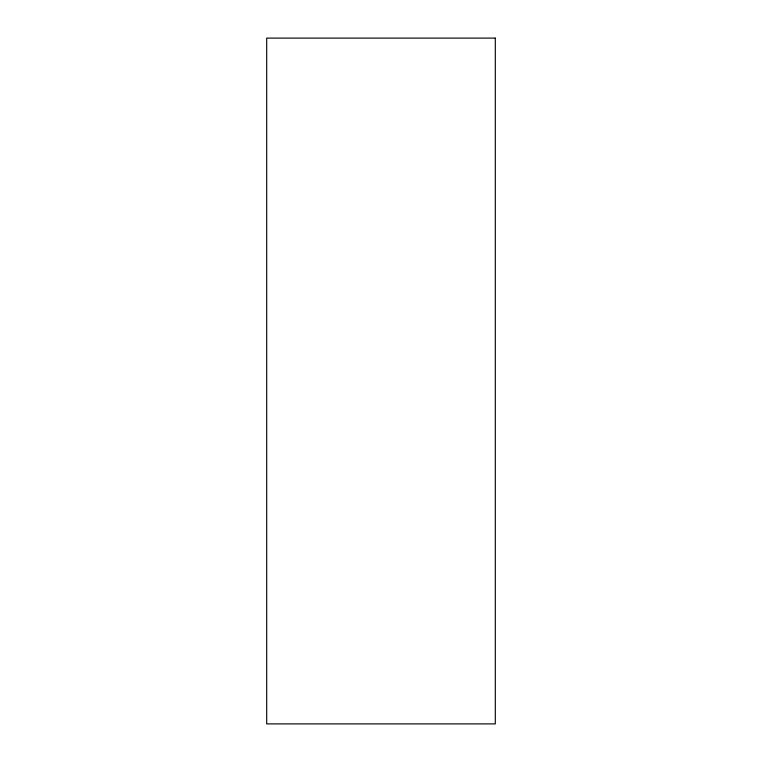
<?xml version="1.0" encoding="UTF-8"?>
<svg xmlns="http://www.w3.org/2000/svg" width="762" height="762" viewBox="0 0 762 762"><rect width="100%" height="100%" fill="white"/><g stroke="black" fill="none" stroke-linecap="round" stroke-linejoin="round"><path stroke-width="1.14" d="M495.3 38.1L266.7 38.1L266.7 723.9L495.3 723.9L495.3 38.1"/></g></svg>
